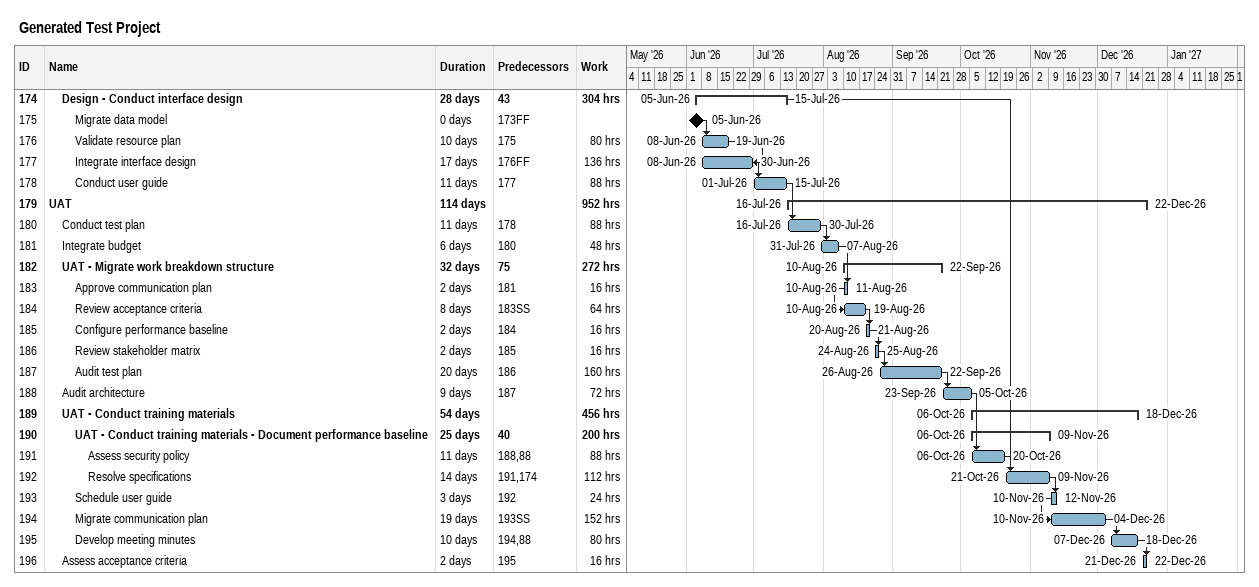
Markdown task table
Generated Test Project

| ID | Level | Task | Duration | Start | Finish | Predecessors | Work (h) |
|---|---|---|---|---|---|---|---|
| 174 | 2 | **Design - Conduct interface design** | 28d | 2026-06-05 | 2026-07-15 | 43 | 304 |
| 175 | 3 | Migrate data model | 0d | 2026-06-05 | 2026-06-05 | 173FF |  |
| 176 | 3 | Validate resource plan | 10d | 2026-06-08 | 2026-06-19 | 175 | 80 |
| 177 | 3 | Integrate interface design | 17d | 2026-06-08 | 2026-06-30 | 176FF | 136 |
| 178 | 3 | Conduct user guide | 11d | 2026-07-01 | 2026-07-15 | 177 | 88 |
| 179 | 1 | **UAT** | 114d | 2026-07-16 | 2026-12-22 |  | 952 |
| 180 | 2 | Conduct test plan | 11d | 2026-07-16 | 2026-07-30 | 178 | 88 |
| 181 | 2 | Integrate budget | 6d | 2026-07-31 | 2026-08-07 | 180 | 48 |
| 182 | 2 | **UAT - Migrate work breakdown structure** | 32d | 2026-08-10 | 2026-09-22 | 75 | 272 |
| 183 | 3 | Approve communication plan | 2d | 2026-08-10 | 2026-08-11 | 181 | 16 |
| 184 | 3 | Review acceptance criteria | 8d | 2026-08-10 | 2026-08-19 | 183SS | 64 |
| 185 | 3 | Configure performance baseline | 2d | 2026-08-20 | 2026-08-21 | 184 | 16 |
| 186 | 3 | Review stakeholder matrix | 2d | 2026-08-24 | 2026-08-25 | 185 | 16 |
| 187 | 3 | Audit test plan | 20d | 2026-08-26 | 2026-09-22 | 186 | 160 |
| 188 | 2 | Audit architecture | 9d | 2026-09-23 | 2026-10-05 | 187 | 72 |
| 189 | 2 | **UAT - Conduct training materials** | 54d | 2026-10-06 | 2026-12-18 |  | 456 |
| 190 | 3 | **UAT - Conduct training materials - Document performance baseline** | 25d | 2026-10-06 | 2026-11-09 | 40 | 200 |
| 191 | 4 | Assess security policy | 11d | 2026-10-06 | 2026-10-20 | 188, 88 | 88 |
| 192 | 4 | Resolve specifications | 14d | 2026-10-21 | 2026-11-09 | 191, 174 | 112 |
| 193 | 3 | Schedule user guide | 3d | 2026-11-10 | 2026-11-12 | 192 | 24 |
| 194 | 3 | Migrate communication plan | 19d | 2026-11-10 | 2026-12-04 | 193SS | 152 |
| 195 | 3 | Develop meeting minutes | 10d | 2026-12-07 | 2026-12-18 | 194, 88 | 80 |
| 196 | 2 | Assess acceptance criteria | 2d | 2026-12-21 | 2026-12-22 | 195 | 16 |
